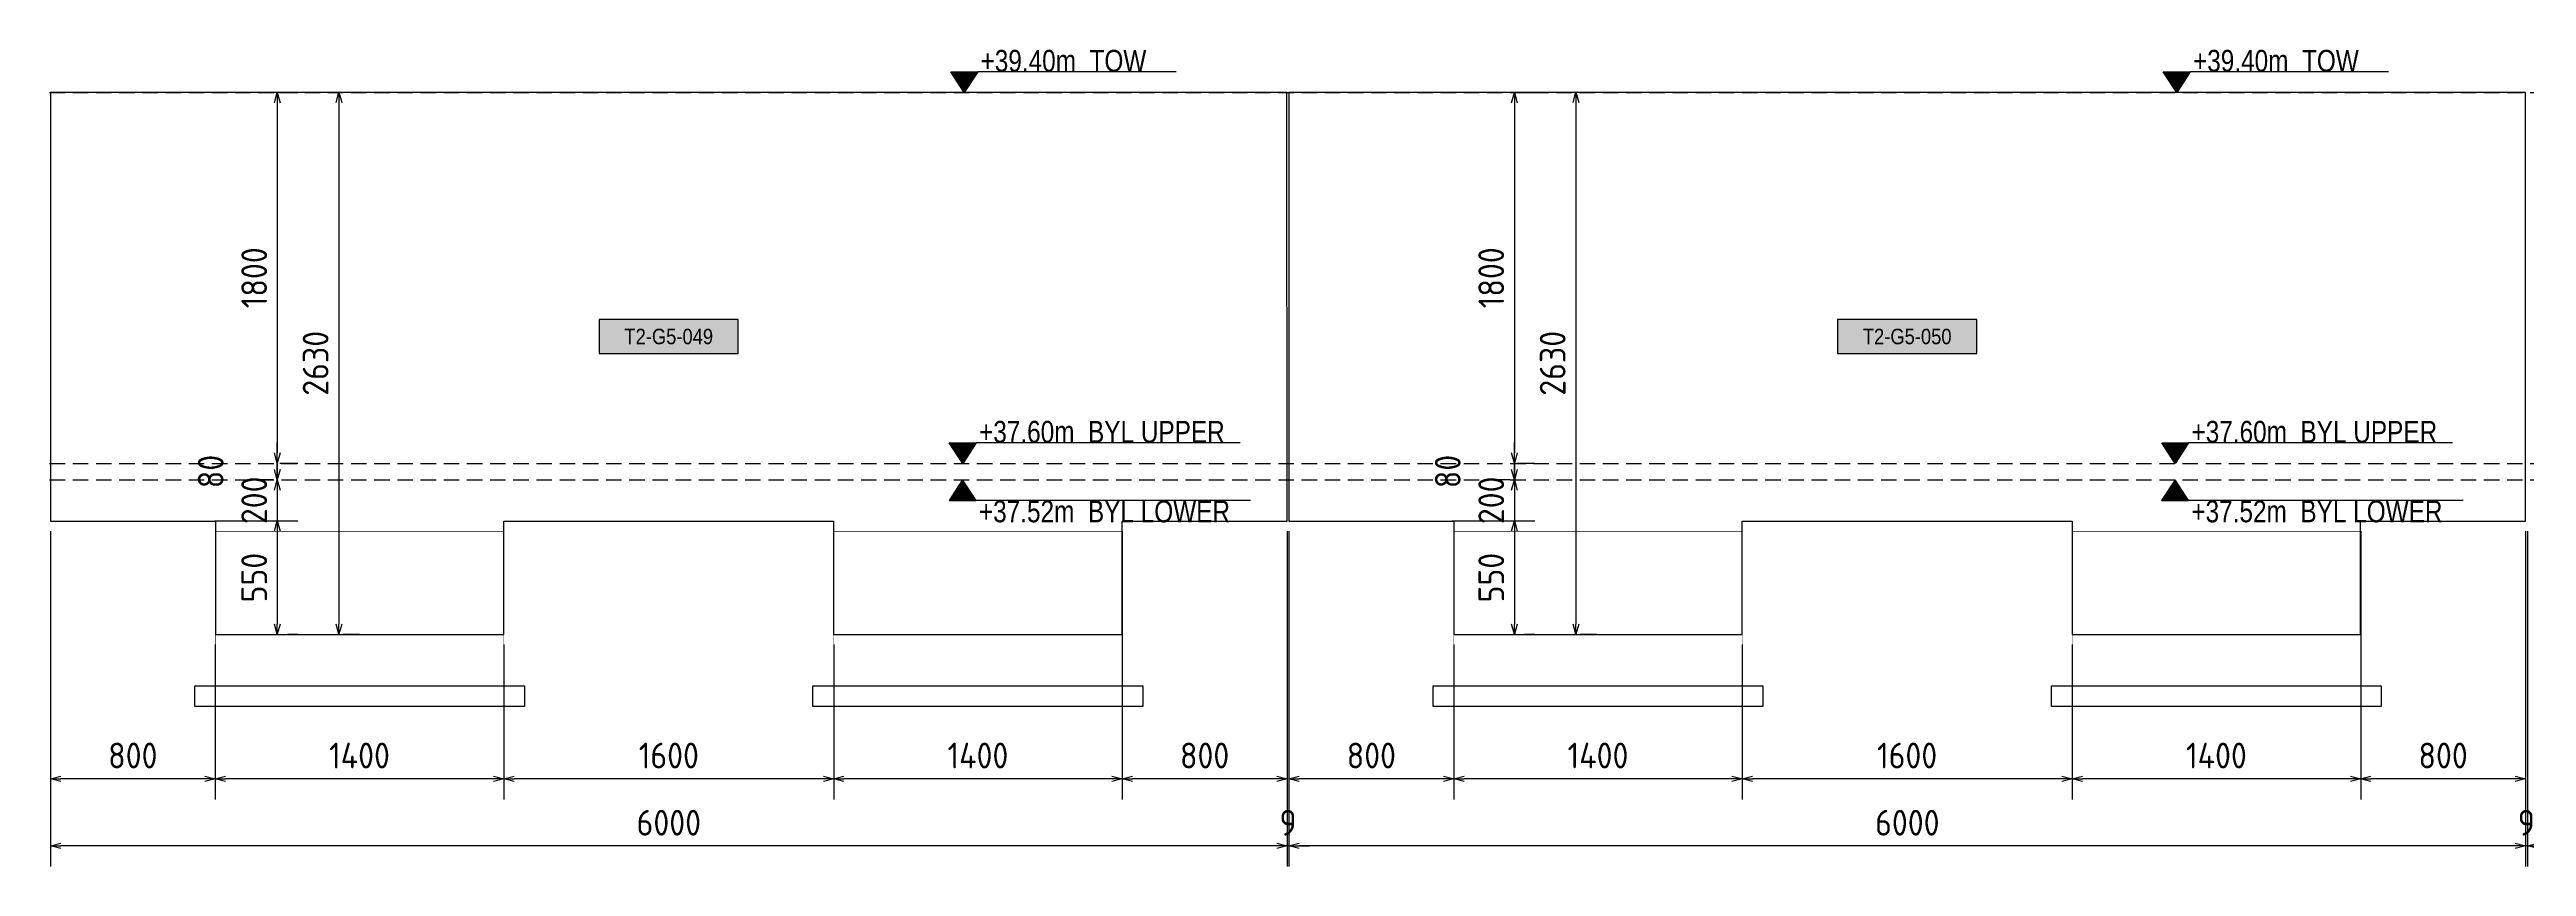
# Model space of a CAD drawing. Header units: centimetres. Extents: x -6122352 to 4157695, y -1694241 to 1947892.
# Drawn here: x 3399236 to 3411255, y 722987 to 726950 of the extents above; entities that cross this region are included whole.
import ezdxf
from ezdxf.enums import TextEntityAlignment as Align

# ---------------------------------------------------------------- set-up
doc = ezdxf.new("R2010")
doc.units = ezdxf.units.CM
doc.header["$MEASUREMENT"] = 0
doc.header["$PDMODE"] = 66
doc.header["$PDSIZE"] = 100
doc.linetypes.add('DASHED2', pattern=[0.375, 0.25, -0.125])
doc.linetypes.add('HIDDEN', pattern=[0.375, 0.25, -0.125])
for name, color, linetype in [('00-MI-DIM', 7, 'Continuous'), ('@MI-TYPE-02', 6, 'Continuous'), ('JML-Dimension', 1, 'Continuous'), ('PANEL-TAGS', 7, 'Continuous'), ('SECTION', 130, 'Continuous')]:
    doc.layers.add(name, color=color, linetype=linetype)
doc.styles.add('PANELTAG_STYLE', font='arial.ttf')
doc.styles.add('Schueco-BEMSTIL', font='isocpeur.ttf', dxfattribs={"width": 0.9})
doc.styles.add('txt-Pisa-std', font='arial.ttf', dxfattribs={"width": 0.8})
doc.dimstyles.new('MI- JWC-TXT-2.5 MM', dxfattribs={"dimscale": 1.5, "dimtxt": 2.5, "dimasz": 1, "dimexe": 2, "dimexo": 1, "dimgap": 1, "dimtad": 1, "dimdec": 0, "dimdsep": 46, "dimtxsty": 'Schueco-BEMSTIL', "dimblk": 'OPEN30', "dimcen": 0, "dimdle": 2, "dimclrd": 140, "dimclre": 8, "dimclrt": 40, "dimadec": 0, "dimazin": 2, "dimtfac": 1, "dimtdec": 0, "dimtix": 1, "dimtmove": 2, "dimatfit": 3, "dimldrblk": 'OPEN', "dimfxl": 2, "dimlwd": -1, "dimlwe": -1, "dimarcsym": 0})

# ---------------------------------------------------------------- blocks, each defined once
blk = doc.blocks.new('T2-ELE FT')
at = {"color": 12, "linetype": 'HIDDEN', "ltscale": 5, "const_width": 2}
blk.add_lwpolyline([(30306558, 1676366), (30306558, 1676866), (30307958, 1676866), (30307958, 1676366)], dxfattribs=at)
at = {"color": 12, "ltscale": 20, "const_width": 2}
blk.add_lwpolyline([(30306558, 1676366), (30307958, 1676366), (30307958, 1676116), (30306558, 1676116)], close=True, dxfattribs=at)
at = {"color": 8, "ltscale": 20}
blk.add_lwpolyline([(30306458, 1676116), (30308058, 1676116), (30308058, 1676016), (30306458, 1676016)], close=True, dxfattribs=at)
blk = doc.blocks.new('_Open30')
at = {"color": 0, "linetype": 'ByBlock', "lineweight": -2}
for p, q in [((-1, 0.27), (0, 0)), ((0, 0), (-1, -0.27)), ((0, 0), (-1, 0))]:
    blk.add_line(p, q, dxfattribs=at)
blk = doc.blocks.new('*D2389')
at = {"layer": '00-MI-DIM', "color": 8, "transparency": 16777216}
for p, q in [((3410451, 724613), (3410451, 723312)), ((3411251, 724613), (3411251, 723312))]:
    blk.add_line(p, q, dxfattribs=at)
at = {"layer": '00-MI-DIM', "color": 140, "transparency": 16777216}
blk.add_line((3411201, 723412), (3410501, 723412), dxfattribs=at)
at = {"layer": 'Defpoints', "color": 0, "transparency": 16777216}
for p in [(3410451, 724663), (3411251, 724663), (3410451, 723412)]:
    blk.add_point(p, dxfattribs=at)
at = {"layer": '00-MI-DIM', "color": 140, "transparency": 16777216, "xscale": 50, "yscale": 50, "zscale": 50, "rotation": 180}
blk.add_blockref('_Open30', (3410451, 723412), dxfattribs=at)
at = {"layer": '00-MI-DIM', "color": 140, "transparency": 16777216, "xscale": 50, "yscale": 50, "zscale": 50}
blk.add_blockref('_Open30', (3411251, 723412), dxfattribs=at)
at = {"layer": '00-MI-DIM', "color": 40, "transparency": 16777216, "insert": (3410851, 723525), "char_height": 125, "attachment_point": 5, "style": 'Schueco-BEMSTIL'}
blk.add_mtext('800', dxfattribs=at)
blk = doc.blocks.new('_Open')
at = {"color": 0, "linetype": 'ByBlock', "lineweight": -2}
for p, q in [((-1, 0.2), (0, 0)), ((-1, -0.2), (0, 0)), ((0, 0), (-1, 0))]:
    blk.add_line(p, q, dxfattribs=at)
blk = doc.blocks.new('*D2390')
at = {"layer": '00-MI-DIM', "color": 8, "transparency": 16777216}
for p, q in [((3410451, 724613), (3410451, 723312)), ((3409051, 724063), (3409051, 723312))]:
    blk.add_line(p, q, dxfattribs=at)
at = {"layer": '00-MI-DIM', "color": 140, "transparency": 16777216}
blk.add_line((3410401, 723412), (3409101, 723412), dxfattribs=at)
at = {"layer": 'Defpoints', "color": 0, "transparency": 16777216}
for p in [(3410451, 724663), (3409051, 724113), (3409051, 723412)]:
    blk.add_point(p, dxfattribs=at)
at = {"layer": '00-MI-DIM', "color": 140, "transparency": 16777216, "xscale": 50, "yscale": 50, "zscale": 50, "rotation": 180}
blk.add_blockref('_Open30', (3409051, 723412), dxfattribs=at)
at = {"layer": '00-MI-DIM', "color": 140, "transparency": 16777216, "xscale": 50, "yscale": 50, "zscale": 50}
blk.add_blockref('_Open30', (3410451, 723412), dxfattribs=at)
at = {"layer": '00-MI-DIM', "color": 40, "transparency": 16777216, "insert": (3409751, 723525), "char_height": 125, "attachment_point": 5, "style": 'Schueco-BEMSTIL'}
blk.add_mtext('1400', dxfattribs=at)
blk = doc.blocks.new('*D2391')
at = {"layer": '00-MI-DIM', "color": 8, "transparency": 16777216}
for p, q in [((3407450, 724063), (3407450, 723312)), ((3409051, 724063), (3409051, 723312))]:
    blk.add_line(p, q, dxfattribs=at)
at = {"layer": '00-MI-DIM', "color": 140, "transparency": 16777216}
blk.add_line((3409001, 723412), (3407500, 723412), dxfattribs=at)
at = {"layer": 'Defpoints', "color": 0, "transparency": 16777216}
for p in [(3407450, 724113), (3409051, 724113), (3407450, 723412)]:
    blk.add_point(p, dxfattribs=at)
at = {"layer": '00-MI-DIM', "color": 140, "transparency": 16777216, "xscale": 50, "yscale": 50, "zscale": 50, "rotation": 180}
blk.add_blockref('_Open30', (3407450, 723412), dxfattribs=at)
at = {"layer": '00-MI-DIM', "color": 140, "transparency": 16777216, "xscale": 50, "yscale": 50, "zscale": 50}
blk.add_blockref('_Open30', (3409051, 723412), dxfattribs=at)
at = {"layer": '00-MI-DIM', "color": 40, "transparency": 16777216, "insert": (3408250, 723525), "char_height": 125, "attachment_point": 5, "style": 'Schueco-BEMSTIL'}
blk.add_mtext('1600', dxfattribs=at)
blk = doc.blocks.new('*D2392')
at = {"layer": '00-MI-DIM', "color": 8, "transparency": 16777216}
for p, q in [((3406050, 724063), (3406050, 723312)), ((3407450, 724063), (3407450, 723312))]:
    blk.add_line(p, q, dxfattribs=at)
at = {"layer": '00-MI-DIM', "color": 140, "transparency": 16777216}
blk.add_line((3407400, 723412), (3406100, 723412), dxfattribs=at)
at = {"layer": 'Defpoints', "color": 0, "transparency": 16777216}
for p in [(3406050, 724113), (3407450, 724113), (3406050, 723412)]:
    blk.add_point(p, dxfattribs=at)
at = {"layer": '00-MI-DIM', "color": 140, "transparency": 16777216, "xscale": 50, "yscale": 50, "zscale": 50, "rotation": 180}
blk.add_blockref('_Open30', (3406050, 723412), dxfattribs=at)
at = {"layer": '00-MI-DIM', "color": 140, "transparency": 16777216, "xscale": 50, "yscale": 50, "zscale": 50}
blk.add_blockref('_Open30', (3407450, 723412), dxfattribs=at)
at = {"layer": '00-MI-DIM', "color": 40, "transparency": 16777216, "insert": (3406750, 723525), "char_height": 125, "attachment_point": 5, "style": 'Schueco-BEMSTIL'}
blk.add_mtext('1400', dxfattribs=at)
blk = doc.blocks.new('*D2393')
at = {"layer": '00-MI-DIM', "color": 8, "transparency": 16777216}
for p, q in [((3405250, 724613), (3405250, 723312)), ((3406050, 724063), (3406050, 723312))]:
    blk.add_line(p, q, dxfattribs=at)
at = {"layer": '00-MI-DIM', "color": 140, "transparency": 16777216}
blk.add_line((3406000, 723412), (3405300, 723412), dxfattribs=at)
at = {"layer": 'Defpoints', "color": 0, "transparency": 16777216}
for p in [(3405250, 724663), (3406050, 724113), (3405250, 723412)]:
    blk.add_point(p, dxfattribs=at)
at = {"layer": '00-MI-DIM', "color": 140, "transparency": 16777216, "xscale": 50, "yscale": 50, "zscale": 50, "rotation": 180}
blk.add_blockref('_Open30', (3405250, 723412), dxfattribs=at)
at = {"layer": '00-MI-DIM', "color": 140, "transparency": 16777216, "xscale": 50, "yscale": 50, "zscale": 50}
blk.add_blockref('_Open30', (3406050, 723412), dxfattribs=at)
at = {"layer": '00-MI-DIM', "color": 40, "transparency": 16777216, "insert": (3405650, 723525), "char_height": 125, "attachment_point": 5, "style": 'Schueco-BEMSTIL'}
blk.add_mtext('800', dxfattribs=at)
blk = doc.blocks.new('*D2395')
at = {"layer": '00-MI-DIM', "color": 8, "transparency": 16777216}
for p, q in [((3411251, 724613), (3411251, 722987)), ((3411260, 724613), (3411260, 722987))]:
    blk.add_line(p, q, dxfattribs=at)
at = {"layer": '00-MI-DIM', "color": 140, "transparency": 16777216}
for p, q in [((3411201, 723087), (3411151, 723087)), ((3411260, 723087), (3411251, 723087)), ((3411310, 723087), (3411360, 723087))]:
    blk.add_line(p, q, dxfattribs=at)
at = {"layer": 'Defpoints', "color": 0, "transparency": 16777216}
for p in [(3411251, 724663), (3411260, 724663), (3411251, 723087)]:
    blk.add_point(p, dxfattribs=at)
at = {"layer": '00-MI-DIM', "color": 140, "transparency": 16777216, "xscale": 50, "yscale": 50, "zscale": 50}
blk.add_blockref('_Open30', (3411251, 723087), dxfattribs=at)
at = {"layer": '00-MI-DIM', "color": 140, "transparency": 16777216, "xscale": 50, "yscale": 50, "zscale": 50, "rotation": 180}
blk.add_blockref('_Open30', (3411260, 723087), dxfattribs=at)
at = {"layer": '00-MI-DIM', "color": 40, "transparency": 16777216, "insert": (3411255, 723199), "char_height": 125, "attachment_point": 5, "style": 'Schueco-BEMSTIL'}
blk.add_mtext('9', dxfattribs=at)
blk = doc.blocks.new('*D2396')
at = {"layer": '00-MI-DIM', "color": 8, "transparency": 16777216}
for p, q in [((3405250, 724613), (3405250, 722987)), ((3411251, 724613), (3411251, 722987))]:
    blk.add_line(p, q, dxfattribs=at)
at = {"layer": '00-MI-DIM', "color": 140, "transparency": 16777216}
blk.add_line((3411201, 723087), (3405300, 723087), dxfattribs=at)
at = {"layer": 'Defpoints', "color": 0, "transparency": 16777216}
for p in [(3405250, 724663), (3411251, 724663), (3405250, 723087)]:
    blk.add_point(p, dxfattribs=at)
at = {"layer": '00-MI-DIM', "color": 140, "transparency": 16777216, "xscale": 50, "yscale": 50, "zscale": 50, "rotation": 180}
blk.add_blockref('_Open30', (3405250, 723087), dxfattribs=at)
at = {"layer": '00-MI-DIM', "color": 140, "transparency": 16777216, "xscale": 50, "yscale": 50, "zscale": 50}
blk.add_blockref('_Open30', (3411251, 723087), dxfattribs=at)
at = {"layer": '00-MI-DIM', "color": 40, "transparency": 16777216, "insert": (3408251, 723199), "char_height": 125, "attachment_point": 5, "style": 'Schueco-BEMSTIL'}
blk.add_mtext('6000', dxfattribs=at)
blk = doc.blocks.new('*D2373')
at = {"layer": '00-MI-DIM', "color": 8, "transparency": 16777216}
for p, q in [((3404441, 724613), (3404441, 723312)), ((3405241, 724613), (3405241, 723312))]:
    blk.add_line(p, q, dxfattribs=at)
at = {"layer": '00-MI-DIM', "color": 140, "transparency": 16777216}
blk.add_line((3405191, 723412), (3404491, 723412), dxfattribs=at)
at = {"layer": 'Defpoints', "color": 0, "transparency": 16777216}
for p in [(3404441, 724663), (3405241, 724663), (3404441, 723412)]:
    blk.add_point(p, dxfattribs=at)
at = {"layer": '00-MI-DIM', "color": 140, "transparency": 16777216, "xscale": 50, "yscale": 50, "zscale": 50, "rotation": 180}
blk.add_blockref('_Open30', (3404441, 723412), dxfattribs=at)
at = {"layer": '00-MI-DIM', "color": 140, "transparency": 16777216, "xscale": 50, "yscale": 50, "zscale": 50}
blk.add_blockref('_Open30', (3405241, 723412), dxfattribs=at)
at = {"layer": '00-MI-DIM', "color": 40, "transparency": 16777216, "insert": (3404841, 723525), "char_height": 125, "attachment_point": 5, "style": 'Schueco-BEMSTIL'}
blk.add_mtext('800', dxfattribs=at)
blk = doc.blocks.new('*D2374')
at = {"layer": '00-MI-DIM', "color": 8, "transparency": 16777216}
for p, q in [((3404441, 724613), (3404441, 723312)), ((3403041, 724063), (3403041, 723312))]:
    blk.add_line(p, q, dxfattribs=at)
at = {"layer": '00-MI-DIM', "color": 140, "transparency": 16777216}
blk.add_line((3404391, 723412), (3403091, 723412), dxfattribs=at)
at = {"layer": 'Defpoints', "color": 0, "transparency": 16777216}
for p in [(3404441, 724663), (3403041, 724113), (3403041, 723412)]:
    blk.add_point(p, dxfattribs=at)
at = {"layer": '00-MI-DIM', "color": 140, "transparency": 16777216, "xscale": 50, "yscale": 50, "zscale": 50, "rotation": 180}
blk.add_blockref('_Open30', (3403041, 723412), dxfattribs=at)
at = {"layer": '00-MI-DIM', "color": 140, "transparency": 16777216, "xscale": 50, "yscale": 50, "zscale": 50}
blk.add_blockref('_Open30', (3404441, 723412), dxfattribs=at)
at = {"layer": '00-MI-DIM', "color": 40, "transparency": 16777216, "insert": (3403741, 723525), "char_height": 125, "attachment_point": 5, "style": 'Schueco-BEMSTIL'}
blk.add_mtext('1400', dxfattribs=at)
blk = doc.blocks.new('*D2375')
at = {"layer": '00-MI-DIM', "color": 8, "transparency": 16777216}
for p, q in [((3401440, 724063), (3401440, 723312)), ((3403041, 724063), (3403041, 723312))]:
    blk.add_line(p, q, dxfattribs=at)
at = {"layer": '00-MI-DIM', "color": 140, "transparency": 16777216}
blk.add_line((3402991, 723412), (3401490, 723412), dxfattribs=at)
at = {"layer": 'Defpoints', "color": 0, "transparency": 16777216}
for p in [(3401440, 724113), (3403041, 724113), (3401440, 723412)]:
    blk.add_point(p, dxfattribs=at)
at = {"layer": '00-MI-DIM', "color": 140, "transparency": 16777216, "xscale": 50, "yscale": 50, "zscale": 50, "rotation": 180}
blk.add_blockref('_Open30', (3401440, 723412), dxfattribs=at)
at = {"layer": '00-MI-DIM', "color": 140, "transparency": 16777216, "xscale": 50, "yscale": 50, "zscale": 50}
blk.add_blockref('_Open30', (3403041, 723412), dxfattribs=at)
at = {"layer": '00-MI-DIM', "color": 40, "transparency": 16777216, "insert": (3402241, 723525), "char_height": 125, "attachment_point": 5, "style": 'Schueco-BEMSTIL'}
blk.add_mtext('1600', dxfattribs=at)
blk = doc.blocks.new('*D2376')
at = {"layer": '00-MI-DIM', "color": 8, "transparency": 16777216}
for p, q in [((3400040, 724063), (3400040, 723312)), ((3401440, 724063), (3401440, 723312))]:
    blk.add_line(p, q, dxfattribs=at)
at = {"layer": '00-MI-DIM', "color": 140, "transparency": 16777216}
blk.add_line((3401390, 723412), (3400090, 723412), dxfattribs=at)
at = {"layer": 'Defpoints', "color": 0, "transparency": 16777216}
for p in [(3400040, 724113), (3401440, 724113), (3400040, 723412)]:
    blk.add_point(p, dxfattribs=at)
at = {"layer": '00-MI-DIM', "color": 140, "transparency": 16777216, "xscale": 50, "yscale": 50, "zscale": 50, "rotation": 180}
blk.add_blockref('_Open30', (3400040, 723412), dxfattribs=at)
at = {"layer": '00-MI-DIM', "color": 140, "transparency": 16777216, "xscale": 50, "yscale": 50, "zscale": 50}
blk.add_blockref('_Open30', (3401440, 723412), dxfattribs=at)
at = {"layer": '00-MI-DIM', "color": 40, "transparency": 16777216, "insert": (3400740, 723525), "char_height": 125, "attachment_point": 5, "style": 'Schueco-BEMSTIL'}
blk.add_mtext('1400', dxfattribs=at)
blk = doc.blocks.new('*D2377')
at = {"layer": '00-MI-DIM', "color": 8, "transparency": 16777216}
for p, q in [((3399240, 724613), (3399240, 723312)), ((3400040, 724063), (3400040, 723312))]:
    blk.add_line(p, q, dxfattribs=at)
at = {"layer": '00-MI-DIM', "color": 140, "transparency": 16777216}
blk.add_line((3399990, 723412), (3399290, 723412), dxfattribs=at)
at = {"layer": 'Defpoints', "color": 0, "transparency": 16777216}
for p in [(3399240, 724663), (3400040, 724113), (3399240, 723412)]:
    blk.add_point(p, dxfattribs=at)
at = {"layer": '00-MI-DIM', "color": 140, "transparency": 16777216, "xscale": 50, "yscale": 50, "zscale": 50, "rotation": 180}
blk.add_blockref('_Open30', (3399240, 723412), dxfattribs=at)
at = {"layer": '00-MI-DIM', "color": 140, "transparency": 16777216, "xscale": 50, "yscale": 50, "zscale": 50}
blk.add_blockref('_Open30', (3400040, 723412), dxfattribs=at)
at = {"layer": '00-MI-DIM', "color": 40, "transparency": 16777216, "insert": (3399640, 723525), "char_height": 125, "attachment_point": 5, "style": 'Schueco-BEMSTIL'}
blk.add_mtext('800', dxfattribs=at)
blk = doc.blocks.new('*D2378')
at = {"layer": '00-MI-DIM', "color": 8, "transparency": 16777216}
for p, q in [((3399240, 724613), (3399240, 722987)), ((3405241, 724613), (3405241, 722987))]:
    blk.add_line(p, q, dxfattribs=at)
at = {"layer": '00-MI-DIM', "color": 140, "transparency": 16777216}
blk.add_line((3405191, 723087), (3399290, 723087), dxfattribs=at)
at = {"layer": 'Defpoints', "color": 0, "transparency": 16777216}
for p in [(3399240, 724663), (3405241, 724663), (3399240, 723087)]:
    blk.add_point(p, dxfattribs=at)
at = {"layer": '00-MI-DIM', "color": 140, "transparency": 16777216, "xscale": 50, "yscale": 50, "zscale": 50, "rotation": 180}
blk.add_blockref('_Open30', (3399240, 723087), dxfattribs=at)
at = {"layer": '00-MI-DIM', "color": 140, "transparency": 16777216, "xscale": 50, "yscale": 50, "zscale": 50}
blk.add_blockref('_Open30', (3405241, 723087), dxfattribs=at)
at = {"layer": '00-MI-DIM', "color": 40, "transparency": 16777216, "insert": (3402241, 723199), "char_height": 125, "attachment_point": 5, "style": 'Schueco-BEMSTIL'}
blk.add_mtext('6000', dxfattribs=at)
blk = doc.blocks.new('*D2398')
at = {"layer": '00-MI-DIM', "color": 8, "transparency": 16777216}
for p, q in [((3405241, 724613), (3405241, 722987)), ((3405250, 724613), (3405250, 722987))]:
    blk.add_line(p, q, dxfattribs=at)
at = {"layer": '00-MI-DIM', "color": 140, "transparency": 16777216}
for p, q in [((3405191, 723087), (3405141, 723087)), ((3405250, 723087), (3405241, 723087)), ((3405300, 723087), (3405350, 723087))]:
    blk.add_line(p, q, dxfattribs=at)
at = {"layer": 'Defpoints', "color": 0, "transparency": 16777216}
for p in [(3405241, 724663), (3405250, 724663), (3405241, 723087)]:
    blk.add_point(p, dxfattribs=at)
at = {"layer": '00-MI-DIM', "color": 140, "transparency": 16777216, "xscale": 50, "yscale": 50, "zscale": 50}
blk.add_blockref('_Open30', (3405241, 723087), dxfattribs=at)
at = {"layer": '00-MI-DIM', "color": 140, "transparency": 16777216, "xscale": 50, "yscale": 50, "zscale": 50, "rotation": 180}
blk.add_blockref('_Open30', (3405250, 723087), dxfattribs=at)
at = {"layer": '00-MI-DIM', "color": 40, "transparency": 16777216, "insert": (3405246, 723199), "char_height": 125, "attachment_point": 5, "style": 'Schueco-BEMSTIL'}
blk.add_mtext('9', dxfattribs=at)
blk = doc.blocks.new('*U1106')
at = {"layer": 'JML-Dimension'}
h = blk.add_hatch(color=10, dxfattribs=at)
h.dxf.hatch_style = 1
h.paths.add_polyline_path([(0, 0), (-1.54, 2.37), (1.54, 2.37)])
blk.add_line((24.31, 2.37), (1.54, 2.37), dxfattribs=at)
blk.add_lwpolyline([(0, 0), (-1.54, 2.37), (1.54, 2.37), (0, 0)], dxfattribs=at)
at = {"color": 5, "style": 'txt-Pisa-std', "width": 0.8}
blk.add_attdef('+0.0', text='', height=2.5, dxfattribs=at).set_placement((1.87, 2.37), align=Align.BOTTOM_LEFT)
blk = doc.blocks.new('*U1108')
at = {"layer": 'JML-Dimension'}
h = blk.add_hatch(color=10, dxfattribs=at)
h.dxf.hatch_style = 1
h.paths.add_polyline_path([(0, 0), (-1.54, 2.37), (1.54, 2.37)])
blk.add_line((31.81, 2.37), (1.54, 2.37), dxfattribs=at)
blk.add_lwpolyline([(0, 0), (-1.54, 2.37), (1.54, 2.37), (0, 0)], dxfattribs=at)
at = {"color": 5, "style": 'txt-Pisa-std', "width": 0.8}
blk.add_attdef('+0.0', text='', height=2.5, dxfattribs=at).set_placement((1.87, 2.37), align=Align.BOTTOM_LEFT)
blk = doc.blocks.new('*U1107')
at = {"layer": 'JML-Dimension'}
h = blk.add_hatch(color=10, dxfattribs=at)
h.dxf.hatch_style = 1
h.paths.add_polyline_path([(0, 0), (-1.54, 2.37), (1.54, 2.37)])
blk.add_line((33.03, 2.37), (1.54, 2.37), dxfattribs=at)
blk.add_lwpolyline([(0, 0), (-1.54, 2.37), (1.54, 2.37), (0, 0)], dxfattribs=at)
at = {"color": 5, "style": 'txt-Pisa-std', "width": 0.8}
blk.add_attdef('+0.0', text='', height=2.5, dxfattribs=at).set_placement((1.87, 2.37), align=Align.BOTTOM_LEFT)
blk = doc.blocks.new('*D2494')
at = {"layer": '00-MI-DIM', "color": 8, "transparency": 16777216}
for p, q in [((3400353, 726742), (3400441, 726742)), ((3400353, 724943), (3400441, 724943))]:
    blk.add_line(p, q, dxfattribs=at)
at = {"layer": '00-MI-DIM', "color": 140, "transparency": 16777216}
blk.add_line((3400341, 726692), (3400341, 724993), dxfattribs=at)
at = {"layer": 'Defpoints', "color": 0, "transparency": 16777216}
for p in [(3400303, 726742), (3400303, 724943), (3400341, 724943)]:
    blk.add_point(p, dxfattribs=at)
at = {"layer": '00-MI-DIM', "color": 140, "transparency": 16777216, "xscale": 50, "yscale": 50, "zscale": 50}
for p, rotation in [((3400341, 726742), 90), ((3400341, 724943), 270)]:
    blk.add_blockref('_Open30', p, dxfattribs=dict(at, rotation=rotation))
at = {"layer": '00-MI-DIM', "color": 40, "transparency": 16777216, "insert": (3400229, 725843), "char_height": 125, "attachment_point": 5, "rotation": 90, "style": 'Schueco-BEMSTIL'}
blk.add_mtext('1800', dxfattribs=at)
blk = doc.blocks.new('*D2495')
at = {"layer": '00-MI-DIM', "color": 140, "transparency": 16777216}
for p, q in [((3400341, 724993), (3400341, 725043)), ((3400341, 724943), (3400341, 724863)), ((3400341, 724813), (3400341, 724763))]:
    blk.add_line(p, q, dxfattribs=at)
at = {"layer": '00-MI-DIM', "color": 8, "transparency": 16777216}
for p, q in [((3400353, 724943), (3400441, 724943)), ((3400321, 724863), (3400241, 724863))]:
    blk.add_line(p, q, dxfattribs=at)
at = {"layer": 'Defpoints', "color": 0, "transparency": 16777216}
for p in [(3400303, 724943), (3400341, 724863), (3400371, 724863)]:
    blk.add_point(p, dxfattribs=at)
at = {"layer": '00-MI-DIM', "color": 140, "transparency": 16777216, "xscale": 50, "yscale": 50, "zscale": 50}
for p, rotation in [((3400341, 724943), 270), ((3400341, 724863), 90)]:
    blk.add_blockref('_Open30', p, dxfattribs=dict(at, rotation=rotation))
at = {"layer": '00-MI-DIM', "color": 40, "transparency": 16777216, "insert": (3400018, 724903), "char_height": 125, "attachment_point": 5, "rotation": 90, "style": 'Schueco-BEMSTIL'}
blk.add_mtext('80', dxfattribs=at)
blk = doc.blocks.new('*D2496')
at = {"layer": '00-MI-DIM', "color": 140, "transparency": 16777216}
for p, q in [((3400341, 724913), (3400341, 724963)), ((3400341, 724863), (3400341, 724663)), ((3400341, 724613), (3400341, 724563))]:
    blk.add_line(p, q, dxfattribs=at)
at = {"layer": '00-MI-DIM', "color": 8, "transparency": 16777216}
for p, q in [((3400321, 724863), (3400241, 724863)), ((3400038, 724663), (3400441, 724663))]:
    blk.add_line(p, q, dxfattribs=at)
at = {"layer": 'Defpoints', "color": 0, "transparency": 16777216}
for p in [(3400371, 724863), (3399988, 724663), (3400341, 724663)]:
    blk.add_point(p, dxfattribs=at)
at = {"layer": '00-MI-DIM', "color": 140, "transparency": 16777216, "xscale": 50, "yscale": 50, "zscale": 50}
for p, rotation in [((3400341, 724863), 270), ((3400341, 724663), 90)]:
    blk.add_blockref('_Open30', p, dxfattribs=dict(at, rotation=rotation))
at = {"layer": '00-MI-DIM', "color": 40, "transparency": 16777216, "insert": (3400229, 724763), "char_height": 125, "attachment_point": 5, "rotation": 90, "style": 'Schueco-BEMSTIL'}
blk.add_mtext('200', dxfattribs=at)
blk = doc.blocks.new('*D2497')
at = {"layer": '00-MI-DIM', "color": 8, "transparency": 16777216}
for p, q in [((3400038, 724663), (3400441, 724663)), ((3400391, 724113), (3400441, 724113))]:
    blk.add_line(p, q, dxfattribs=at)
at = {"layer": '00-MI-DIM', "color": 140, "transparency": 16777216}
blk.add_line((3400341, 724613), (3400341, 724163), dxfattribs=at)
at = {"layer": 'Defpoints', "color": 0, "transparency": 16777216}
for p in [(3399988, 724663), (3400341, 724113), (3400341, 724113)]:
    blk.add_point(p, dxfattribs=at)
at = {"layer": '00-MI-DIM', "color": 140, "transparency": 16777216, "xscale": 50, "yscale": 50, "zscale": 50}
for p, rotation in [((3400341, 724663), 90), ((3400341, 724113), 270)]:
    blk.add_blockref('_Open30', p, dxfattribs=dict(at, rotation=rotation))
at = {"layer": '00-MI-DIM', "color": 40, "transparency": 16777216, "insert": (3400229, 724388), "char_height": 125, "attachment_point": 5, "rotation": 90, "style": 'Schueco-BEMSTIL'}
blk.add_mtext('550', dxfattribs=at)
blk = doc.blocks.new('*D2498')
at = {"layer": '00-MI-DIM', "color": 8, "transparency": 16777216}
for p, q in [((3400660, 726743), (3400740, 726743)), ((3400660, 724113), (3400740, 724113))]:
    blk.add_line(p, q, dxfattribs=at)
at = {"layer": '00-MI-DIM', "color": 140, "transparency": 16777216}
blk.add_line((3400640, 726693), (3400640, 724163), dxfattribs=at)
at = {"layer": 'Defpoints', "color": 0, "transparency": 16777216}
for p in [(3400610, 726743), (3400610, 724113), (3400640, 724113)]:
    blk.add_point(p, dxfattribs=at)
at = {"layer": '00-MI-DIM', "color": 140, "transparency": 16777216, "xscale": 50, "yscale": 50, "zscale": 50}
for p, rotation in [((3400640, 726743), 90), ((3400640, 724113), 270)]:
    blk.add_blockref('_Open30', p, dxfattribs=dict(at, rotation=rotation))
at = {"layer": '00-MI-DIM', "color": 40, "transparency": 16777216, "insert": (3400527, 725428), "char_height": 125, "attachment_point": 5, "rotation": 90, "style": 'Schueco-BEMSTIL'}
blk.add_mtext('2630', dxfattribs=at)
blk = doc.blocks.new('*D2499')
at = {"layer": '00-MI-DIM', "color": 8, "transparency": 16777216}
for p, q in [((3406356, 726742), (3406444, 726742)), ((3406356, 724943), (3406444, 724943))]:
    blk.add_line(p, q, dxfattribs=at)
at = {"layer": '00-MI-DIM', "color": 140, "transparency": 16777216}
blk.add_line((3406344, 726692), (3406344, 724993), dxfattribs=at)
at = {"layer": 'Defpoints', "color": 0, "transparency": 16777216}
for p in [(3406306, 726742), (3406306, 724943), (3406344, 724943)]:
    blk.add_point(p, dxfattribs=at)
at = {"layer": '00-MI-DIM', "color": 140, "transparency": 16777216, "xscale": 50, "yscale": 50, "zscale": 50}
for p, rotation in [((3406344, 726742), 90), ((3406344, 724943), 270)]:
    blk.add_blockref('_Open30', p, dxfattribs=dict(at, rotation=rotation))
at = {"layer": '00-MI-DIM', "color": 40, "transparency": 16777216, "insert": (3406232, 725843), "char_height": 125, "attachment_point": 5, "rotation": 90, "style": 'Schueco-BEMSTIL'}
blk.add_mtext('1800', dxfattribs=at)
blk = doc.blocks.new('*D2500')
at = {"layer": '00-MI-DIM', "color": 140, "transparency": 16777216}
for p, q in [((3406344, 724993), (3406344, 725043)), ((3406344, 724943), (3406344, 724863)), ((3406344, 724813), (3406344, 724763))]:
    blk.add_line(p, q, dxfattribs=at)
at = {"layer": '00-MI-DIM', "color": 8, "transparency": 16777216}
for p, q in [((3406356, 724943), (3406444, 724943)), ((3406324, 724863), (3406244, 724863))]:
    blk.add_line(p, q, dxfattribs=at)
at = {"layer": 'Defpoints', "color": 0, "transparency": 16777216}
for p in [(3406306, 724943), (3406344, 724863), (3406374, 724863)]:
    blk.add_point(p, dxfattribs=at)
at = {"layer": '00-MI-DIM', "color": 140, "transparency": 16777216, "xscale": 50, "yscale": 50, "zscale": 50}
for p, rotation in [((3406344, 724943), 270), ((3406344, 724863), 90)]:
    blk.add_blockref('_Open30', p, dxfattribs=dict(at, rotation=rotation))
at = {"layer": '00-MI-DIM', "color": 40, "transparency": 16777216, "insert": (3406021, 724903), "char_height": 125, "attachment_point": 5, "rotation": 90, "style": 'Schueco-BEMSTIL'}
blk.add_mtext('80', dxfattribs=at)
blk = doc.blocks.new('*D2501')
at = {"layer": '00-MI-DIM', "color": 140, "transparency": 16777216}
for p, q in [((3406344, 724913), (3406344, 724963)), ((3406344, 724863), (3406344, 724663)), ((3406344, 724613), (3406344, 724563))]:
    blk.add_line(p, q, dxfattribs=at)
at = {"layer": '00-MI-DIM', "color": 8, "transparency": 16777216}
for p, q in [((3406324, 724863), (3406244, 724863)), ((3406041, 724663), (3406444, 724663))]:
    blk.add_line(p, q, dxfattribs=at)
at = {"layer": 'Defpoints', "color": 0, "transparency": 16777216}
for p in [(3406374, 724863), (3405991, 724663), (3406344, 724663)]:
    blk.add_point(p, dxfattribs=at)
at = {"layer": '00-MI-DIM', "color": 140, "transparency": 16777216, "xscale": 50, "yscale": 50, "zscale": 50}
for p, rotation in [((3406344, 724863), 270), ((3406344, 724663), 90)]:
    blk.add_blockref('_Open30', p, dxfattribs=dict(at, rotation=rotation))
at = {"layer": '00-MI-DIM', "color": 40, "transparency": 16777216, "insert": (3406232, 724763), "char_height": 125, "attachment_point": 5, "rotation": 90, "style": 'Schueco-BEMSTIL'}
blk.add_mtext('200', dxfattribs=at)
blk = doc.blocks.new('*D2502')
at = {"layer": '00-MI-DIM', "color": 8, "transparency": 16777216}
for p, q in [((3406041, 724663), (3406444, 724663)), ((3406394, 724113), (3406444, 724113))]:
    blk.add_line(p, q, dxfattribs=at)
at = {"layer": '00-MI-DIM', "color": 140, "transparency": 16777216}
blk.add_line((3406344, 724613), (3406344, 724163), dxfattribs=at)
at = {"layer": 'Defpoints', "color": 0, "transparency": 16777216}
for p in [(3405991, 724663), (3406344, 724113), (3406344, 724113)]:
    blk.add_point(p, dxfattribs=at)
at = {"layer": '00-MI-DIM', "color": 140, "transparency": 16777216, "xscale": 50, "yscale": 50, "zscale": 50}
for p, rotation in [((3406344, 724663), 90), ((3406344, 724113), 270)]:
    blk.add_blockref('_Open30', p, dxfattribs=dict(at, rotation=rotation))
at = {"layer": '00-MI-DIM', "color": 40, "transparency": 16777216, "insert": (3406232, 724388), "char_height": 125, "attachment_point": 5, "rotation": 90, "style": 'Schueco-BEMSTIL'}
blk.add_mtext('550', dxfattribs=at)
blk = doc.blocks.new('*D2503')
at = {"layer": '00-MI-DIM', "color": 8, "transparency": 16777216}
for p, q in [((3406663, 726743), (3406743, 726743)), ((3406663, 724113), (3406743, 724113))]:
    blk.add_line(p, q, dxfattribs=at)
at = {"layer": '00-MI-DIM', "color": 140, "transparency": 16777216}
blk.add_line((3406643, 726693), (3406643, 724163), dxfattribs=at)
at = {"layer": 'Defpoints', "color": 0, "transparency": 16777216}
for p in [(3406613, 726743), (3406613, 724113), (3406643, 724113)]:
    blk.add_point(p, dxfattribs=at)
at = {"layer": '00-MI-DIM', "color": 140, "transparency": 16777216, "xscale": 50, "yscale": 50, "zscale": 50}
for p, rotation in [((3406643, 726743), 90), ((3406643, 724113), 270)]:
    blk.add_blockref('_Open30', p, dxfattribs=dict(at, rotation=rotation))
at = {"layer": '00-MI-DIM', "color": 40, "transparency": 16777216, "insert": (3406530, 725428), "char_height": 125, "attachment_point": 5, "rotation": 90, "style": 'Schueco-BEMSTIL'}
blk.add_mtext('2630', dxfattribs=at)
blk = doc.blocks.new('PANELTAG')
at = {"layer": 'PANEL-TAGS', "color": 1}
blk.add_lwpolyline([(-13.5, -3.3), (13.5, -3.3), (13.5, 3.3), (-13.5, 3.3)], close=True, dxfattribs=at)
at = {"layer": 'PANEL-TAGS', "color": 40, "true_color": 0xffd700}
blk.add_solid([(-13.5, -3.3), (13.5, -3.3), (-13.5, 3.3), (13.5, 3.3)], dxfattribs=at)
at = {"layer": 'PANEL-TAGS', "color": 5, "style": 'PANELTAG_STYLE', "width": 0.85}
blk.add_attdef('TAGNO', text='', height=3, dxfattribs=at).set_placement((0, 0), align=Align.MIDDLE)

msp = doc.modelspace()

# ---------------------------------------------------------------- linework, layer by layer
at = {"layer": '@MI-TYPE-02', "color": 160, "linetype": 'DASHED2', "ltscale": 300}
for points in [[(3388436.46753, 726742.53586), (3420737.45345, 726742.53586)], [(3388436.46753, 724942.53586), (3420737.45345, 724942.53586)], [(3388436.46753, 724862.53586), (3420737.45345, 724862.53586)]]:
    msp.add_lwpolyline(points, dxfattribs=at)
at = {"layer": '@MI-TYPE-02', "color": 30}
for points in [[(3405240.2806, 726742.53586), (3399240.49711, 726742.49116), (3399240.49711, 724662.54596), (3400040.4596, 724662.54596), (3400040.4596, 724112.54596), (3401440.4596, 724112.54596), (3401440.4596, 724662.54596), (3403040.74711, 724662.54596), (3403040.74711, 724112.54596), (3404440.74711, 724112.54596), (3404440.74711, 724662.54596), (3405240.99308, 724662.59066), (3405240.2806, 726742.53586)], [(3411250.06409, 726742.53586), (3405250.2806, 726742.49116), (3405250.2806, 724662.54596), (3406050.24308, 724662.54596), (3406050.24308, 724112.54596), (3407450.24308, 724112.54596), (3407450.24308, 724662.54596), (3409050.5306, 724662.54596), (3409050.5306, 724112.54596), (3410450.5306, 724112.54596), (3410450.5306, 724662.54596), (3411250.77657, 724662.59066), (3411250.06409, 726742.53586)]]:
    msp.add_lwpolyline(points, dxfattribs=at)

# ---------------------------------------------------------------- block references
at = {"color": 2}
for p in [(-26906517.70197, -952253.3278), (-26903517.41445, -952253.3278), (-26900507.91848, -952253.3278), (-26897507.63097, -952253.3278)]:
    msp.add_blockref('T2-ELE FT', p, dxfattribs=at)
at = {"layer": 'PANEL-TAGS', "color": 30}
ref = msp.add_blockref('PANELTAG', (3402240.57706, 725558.07168), dxfattribs=dict(at, xscale=25, yscale=25, zscale=25))
ref.add_attrib('TAGNO', 'T2-G5-049', dxfattribs={"color": 5, "height": 75, "style": 'PANELTAG_STYLE', "width": 0.85}).set_placement((3402240.57706, 725558.07168), align=Align.MIDDLE_CENTER)
ref = msp.add_blockref('PANELTAG', (3408250.36054, 725558.07168), dxfattribs=dict(at, xscale=25, yscale=25, zscale=25))
ref.add_attrib('TAGNO', 'T2-G5-050', dxfattribs={"color": 5, "height": 75, "style": 'PANELTAG_STYLE', "width": 0.85}).set_placement((3408250.36054, 725558.07168), align=Align.MIDDLE_CENTER)
at = {"layer": 'SECTION', "color": 6}
ref = msp.add_blockref('*U1106', (3403674.58905, 726742.53586), dxfattribs=dict(at, xscale=42.30147098076819, yscale=42.30147098076819, zscale=42.30147098076819))
ref.add_attrib('+0.0', '+39.40m  TOW', (3403753.7177, 726842.79292), dxfattribs={"layer": 'JML-Dimension', "color": 5, "height": 105.7536775, "style": 'txt-Pisa-std', "width": 0.8})
ref = msp.add_blockref('*U1106', (3409558.1467, 726742.53586), dxfattribs=dict(at, xscale=42.30147098076819, yscale=42.30147098076819, zscale=42.30147098076819))
ref.add_attrib('+0.0', '+39.40m  TOW', (3409637.27535, 726842.79292), dxfattribs={"layer": 'JML-Dimension', "color": 5, "height": 105.7536775, "style": 'txt-Pisa-std', "width": 0.8})
ref = msp.add_blockref('*U1108', (3403667.29556, 724942.53586), dxfattribs=dict(at, xscale=42.30147098076819, yscale=42.30147098076819, zscale=42.30147098076819))
ref.add_attrib('+0.0', '+37.60m  BYL UPPER', (3403746.42421, 725042.79292), dxfattribs={"layer": 'JML-Dimension', "color": 5, "height": 105.7536775, "style": 'txt-Pisa-std', "width": 0.8})
ref = msp.add_blockref('*U1108', (3409550.85321, 724942.53586), dxfattribs=dict(at, xscale=42.30147098076819, yscale=42.30147098076819, zscale=42.30147098076819))
ref.add_attrib('+0.0', '+37.60m  BYL UPPER', (3409629.98186, 725042.79292), dxfattribs={"layer": 'JML-Dimension', "color": 5, "height": 105.7536775, "style": 'txt-Pisa-std', "width": 0.8})
ref = msp.add_blockref('*U1107', (3403666.75556, 724862.53586), dxfattribs=dict(at, xscale=-42.30147098076819, yscale=42.30147098076819, zscale=42.30147098076819, rotation=180))
ref.add_attrib('+0.0', '+37.52m  BYL LOWER', (3403745.88421, 724656.52512), dxfattribs={"layer": 'JML-Dimension', "color": 5, "height": 105.7536775, "style": 'txt-Pisa-std', "width": 0.8})
ref = msp.add_blockref('*U1107', (3409550.31321, 724862.53586), dxfattribs=dict(at, xscale=-42.30147098076819, yscale=42.30147098076819, zscale=42.30147098076819, rotation=180))
ref.add_attrib('+0.0', '+37.52m  BYL LOWER', (3409629.44186, 724656.52512), dxfattribs={"layer": 'JML-Dimension', "color": 5, "height": 105.7536775, "style": 'txt-Pisa-std', "width": 0.8})

# ---------------------------------------------------------------- dimensions: what is measured, and where the dimension line sits
at = {"layer": '00-MI-DIM', "color": 30}
for base, p1, p2, angle, picture, middle in [((3400341.18569, 724942.53586), (3400302.51958, 726742.49946), (3400302.51958, 724942.53586), 90, '*D2494', (3400228.68569, 725842.51766)), ((3400639.84782, 724112.54596), (3400610.47946, 726742.53586), (3400610.47946, 724112.54596), 90, '*D2498', (3400527.34782, 725427.54091)), ((3406344.17947, 724942.53586), (3406305.51335, 726742.49946), (3406305.51335, 724942.53586), 90, '*D2499', (3406231.67947, 725842.51766)), ((3406642.84159, 724112.54596), (3406613.47323, 726742.53586), (3406613.47323, 724112.54596), 90, '*D2503', (3406530.34159, 725427.54091)), ((3400341.18569, 724662.54596), (3400370.74554, 724862.53586), (3399988.21714, 724662.54596), 90, '*D2496', (3400228.68569, 724762.54091)), ((3406344.17947, 724662.54596), (3406373.73931, 724862.53586), (3405991.21091, 724662.54596), 90, '*D2501', (3406231.67947, 724762.54091)), ((3399240.49711, 723086.79282), (3405240.99308, 724662.59066), (3399240.49711, 724662.54596), 180, '*D2378', (3402240.7451, 723199.29282)), ((3399240.49711, 723412.16662), (3400040.4596, 724112.54596), (3399240.49711, 724662.54596), 180, '*D2377', (3399640.47835, 723524.66662)), ((3400341.18569, 724112.54596), (3399988.21714, 724662.54596), (3400341.18569, 724112.54596), 90, '*D2497', (3400228.68569, 724387.54596)), ((3403040.74711, 723412.16662), (3404440.74711, 724662.54596), (3403040.74711, 724112.54596), 180, '*D2374', (3403740.74711, 723524.66662)), ((3404440.74711, 723412.16662), (3405240.99308, 724662.59066), (3404440.74711, 724662.54596), 180, '*D2373', (3404840.8701, 723524.66662)), ((3405240.99308, 723086.79282), (3405250.2806, 724662.54596), (3405240.99308, 724662.59066), 180, '*D2398', (3405245.63684, 723199.29282)), ((3405250.2806, 723086.79282), (3411250.77657, 724662.59066), (3405250.2806, 724662.54596), 180, '*D2396', (3408250.52858, 723199.29282)), ((3405250.2806, 723412.16662), (3406050.24308, 724112.54596), (3405250.2806, 724662.54596), 180, '*D2393', (3405650.26184, 723524.66662)), ((3406344.17947, 724112.54596), (3405991.21091, 724662.54596), (3406344.17947, 724112.54596), 90, '*D2502', (3406231.67947, 724387.54596)), ((3409050.5306, 723412.16662), (3410450.5306, 724662.54596), (3409050.5306, 724112.54596), 180, '*D2390', (3409750.5306, 723524.66662)), ((3410450.5306, 723412.16662), (3411250.77657, 724662.59066), (3410450.5306, 724662.54596), 180, '*D2389', (3410850.65358, 723524.66662)), ((3411250.77657, 723086.79282), (3411260.06409, 724662.54596), (3411250.77657, 724662.59066), 180, '*D2395', (3411255.42033, 723199.29282)), ((3400040.4596, 723412.16662), (3401440.4596, 724112.54596), (3400040.4596, 724112.54596), 180, '*D2376', (3400740.4596, 723524.66662)), ((3401440.4596, 723412.16662), (3403040.74711, 724112.54596), (3401440.4596, 724112.54596), 180, '*D2375', (3402240.60335, 723524.66662)), ((3406050.24308, 723412.16662), (3407450.24308, 724112.54596), (3406050.24308, 724112.54596), 180, '*D2392', (3406750.24308, 723524.66662)), ((3407450.24308, 723412.16662), (3409050.5306, 724112.54596), (3407450.24308, 724112.54596), 180, '*D2391', (3408250.38684, 723524.66662))]:
    dim = msp.add_linear_dim(base=base, p1=p1, p2=p2, angle=angle, dimstyle='MI- JWC-TXT-2.5 MM', dxfattribs=at)
    dim.commit()
    dim.dimension.update_dxf_attribs({"geometry": picture, "text_midpoint": middle})
for base, p1, p2, picture, middle in [((3400341.18569, 724862.53586), (3400302.51958, 724942.53586), (3400370.74554, 724862.53586), '*D2495', (3400017.87042, 724902.53586)), ((3406344.17947, 724862.53586), (3406305.51335, 724942.53586), (3406373.73931, 724862.53586), '*D2500', (3406020.8642, 724902.53586))]:
    dim = msp.add_linear_dim(base=base, p1=p1, p2=p2, angle=90, dimstyle='MI- JWC-TXT-2.5 MM', dxfattribs=at)
    dim.commit()
    dim.dimension.update_dxf_attribs({"geometry": picture, "text_midpoint": middle, "dimtype": 160})

doc.saveas('drawing.dxf')
